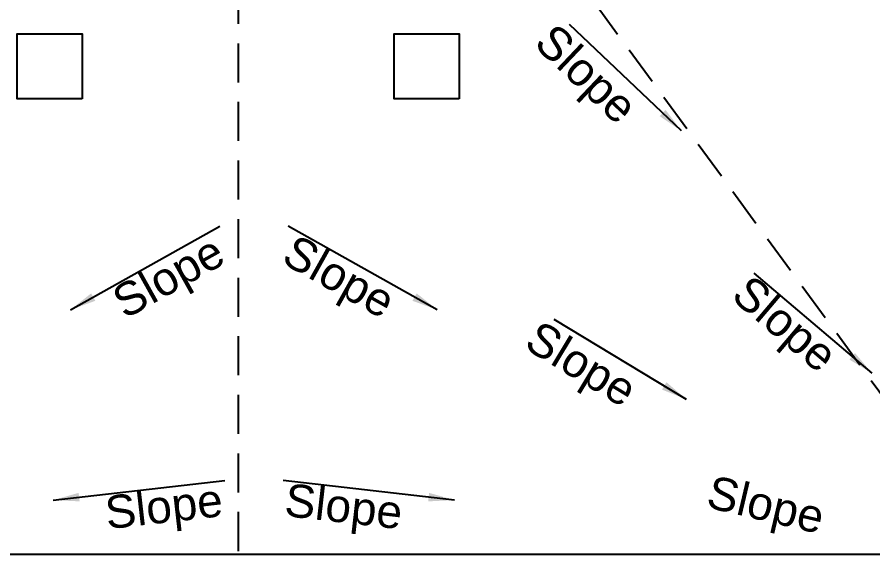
# Model space of a CAD drawing. Extents: x 7897917 to 8423973, y -6487334 to -6173396.
# Drawn here: x 8276442 to 8286313, y -6438646 to -6432438 of the extents above; entities that cross this region are included whole.
import ezdxf

# ---------------------------------------------------------------- set-up
doc = ezdxf.new("R2010")
doc.units = 0
doc.header["$LTSCALE"] = 600
doc.header["$MEASUREMENT"] = 0
doc.linetypes.add('HIDDEN', pattern=[0.375, 0.25, -0.125])
for name, color, linetype in [('A-text', 7, 'CONTINUOUS'), ('LA-column', 3, 'CONTINUOUS'), ('LINE', 8, 'CONTINUOUS'), ('Ridge', 53, 'CONTINUOUS'), ('S-Col-Hatch', 30, 'CONTINUOUS'), ('Valley', 7, 'CONTINUOUS')]:
    doc.layers.add(name, color=color, linetype=linetype)
doc.styles.add('ARIAL', font='arial.ttf')
doc.styles.add('ROMANS', font='romans.shx')
doc.dimstyles.new('MM', dxfattribs={"dimscale": 0, "dimtxt": 200, "dimasz": 150, "dimexe": 40, "dimexo": 50, "dimgap": 50, "dimtad": 1, "dimdec": 0, "dimzin": 0, "dimdsep": 46, "dimtxsty": 'ROMANS', "dimblk": 'OBLIQUE', "dimcen": 0.09, "dimdle": 40, "dimclrd": 5, "dimclre": 5, "dimclrt": 6, "dimadec": 0, "dimazin": 0, "dimtfac": 1, "dimtdec": 0, "dimtofl": 0, "dimtmove": 0, "dimatfit": 3, "dimfxl": 1, "dimfrac": 2, "dimtolj": 1, "dimtzin": 0, "dimarcsym": 0})

# ---------------------------------------------------------------- blocks, each defined once
blk = doc.blocks.new('A$C7FF54E45')
at = {"layer": 'S-Col-Hatch', "linetype": 'Continuous'}
blk.add_lwpolyline([(-15530, 0), (15530, 0), (15530, -9345), (-15530, -9345)], close=True, dxfattribs=at)

msp = doc.modelspace()

# ---------------------------------------------------------------- linework, layer by layer
at = {"layer": 'LA-column', "color": 8, "flags": 128}
for points, elevation in [([(8277192.13, -6433379.918), (8276442.13, -6433379.918), (8276442.13, -6432629.918), (8277192.13, -6432629.918)], 17.517), ([(8281542.303, -6433379.918), (8280792.303, -6433379.918), (8280792.303, -6432629.918), (8281542.303, -6432629.918)], 26.862)]:
    msp.add_lwpolyline(points, close=True, dxfattribs=dict(at, elevation=elevation))
at = {"layer": 'Ridge', "linetype": 'HIDDEN', "ltscale": 3, "elevation": 2.894}
msp.add_lwpolyline([(8278992.211, -6426664.945), (8278992.211, -6438625.084)], dxfattribs=at)
at = {"layer": 'Valley', "linetype": 'HIDDEN', "ltscale": 3, "elevation": 2.894}
msp.add_lwpolyline([(8297952.212, -6426199.954), (8287758.12, -6438625.084), (8278992.256, -6426664.945)], dxfattribs=at)

# ---------------------------------------------------------------- block references
at = {"layer": 'LINE'}
msp.add_blockref('A$C7FF54E45', (8278992.256, -6438625.084, 8.216), dxfattribs=at)

# ---------------------------------------------------------------- texts
at = {"layer": 'A-text', "color": 0, "lineweight": 15, "style": 'ARIAL'}
for rotation, p in [(316.4866615, (8282388.406, -6432759.079, 21.885)), (29.2097132, (8277685.677, -6435922.984, 21.885)), (330.7902868, (8279473.7, -6435259.234, 21.885)), (319.6801988, (8284661.881, -6435674.634, 21.885)), (328.8670815, (8282273.38, -6436242.882, 21.885)), (346.7118512, (8284375.362, -6438082.186, 21.885)), (353.4694108, (8279513.784, -6438184.712, 21.885)), (6.5305892, (8277481.465, -6438339.403, 21.885))]:
    msp.add_text('Slope', height=380.16, rotation=rotation, dxfattribs=at).set_placement(p)

# ---------------------------------------------------------------- leaders
at = {"layer": 'A-text', "color": 0, "lineweight": 15}
for points in [[(8284105.905, -6433749.761, 21.885), (8282813.03, -6432522.297, 21.885)], [(8277058.073, -6435810.115, 21.885), (8278779.513, -6434847.652, 21.885)], [(8281288.472, -6435810.115, 21.885), (8279567.032, -6434847.652, 21.885)], [(8286303.955, -6436540.98, 21.885), (8284944.707, -6435387.446, 21.885)], [(8284163.342, -6436842.292, 21.885), (8282637.362, -6435920.566, 21.885)], [(8276859.281, -6438002.86, 21.885), (8278837.25, -6437776.429, 21.885)], [(8281487.264, -6438002.86, 21.885), (8279509.296, -6437776.429, 21.885)]]:
    msp.add_leader(points, dimstyle='MM', override={"dimscale": 1, "dimasz": 300, "dimtad": 0}, dxfattribs=at)

doc.saveas('drawing.dxf')
